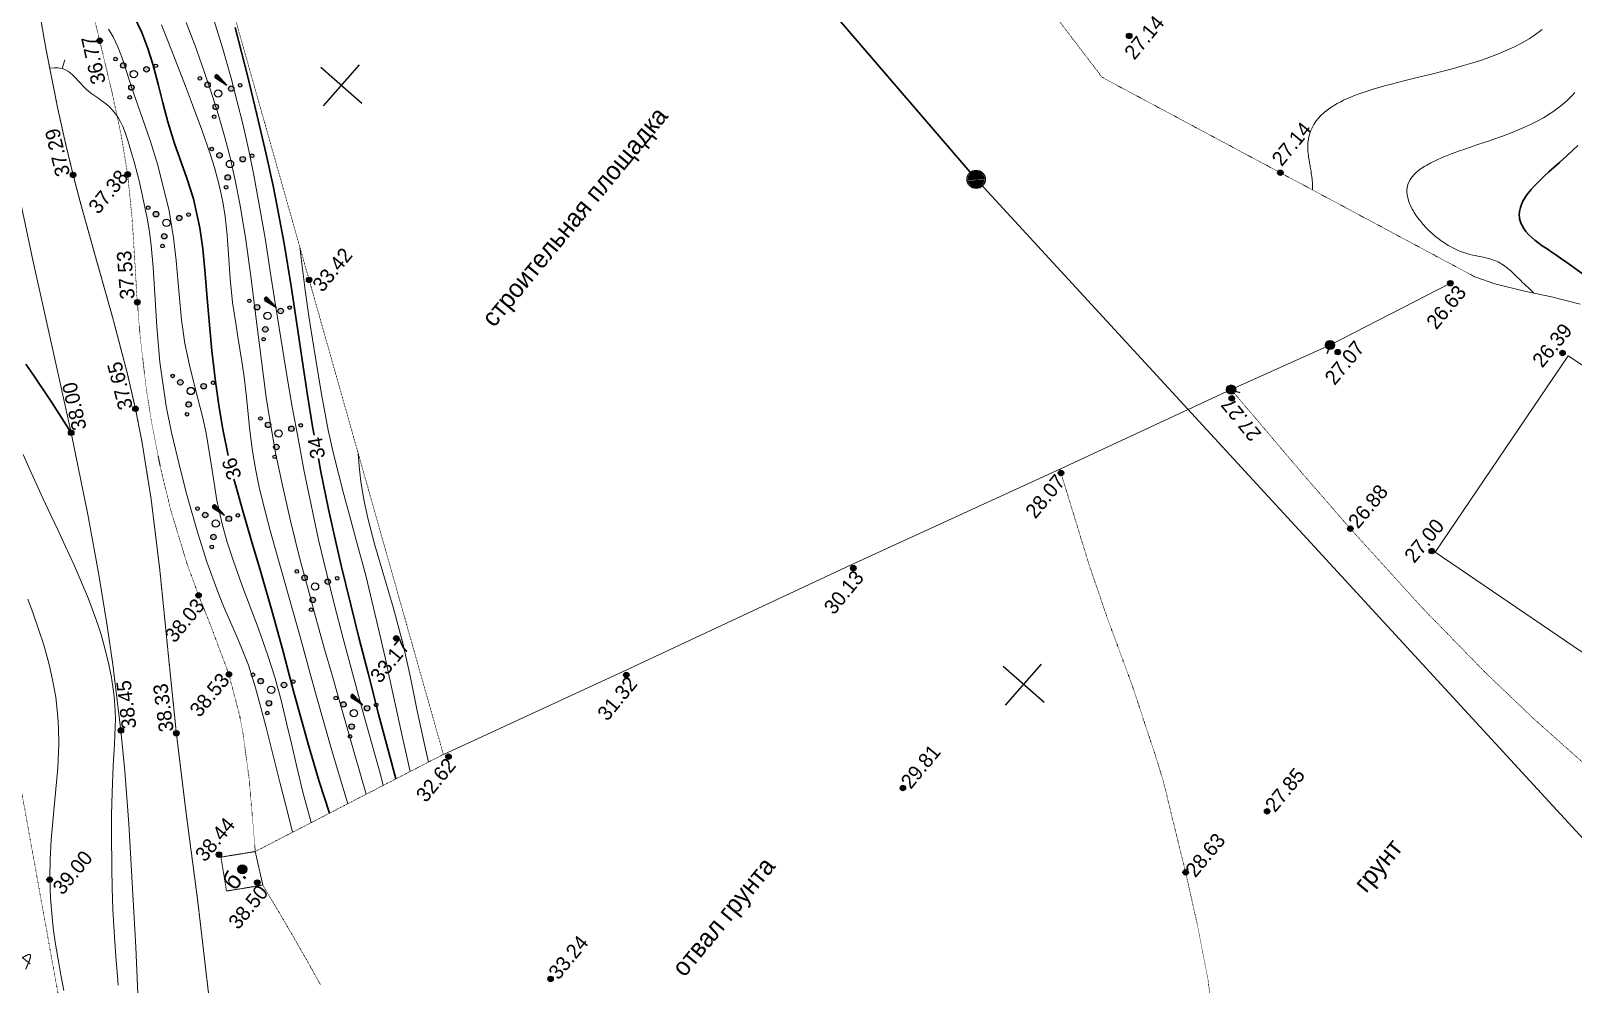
# Model space of a CAD drawing. Header units: millimetres. Extents: x -2893842 to -949497, y -1203244 to 262218.
# Drawn here: x -2119264 to -2034347, y -209063 to -156562 of the extents above; entities that cross this region are included whole.
import ezdxf

# ---------------------------------------------------------------- set-up
doc = ezdxf.new("R2010")
doc.units = ezdxf.units.MM
for name, pattern in [('g5_01_5x1_5', [1.5, 0.75, -0.75]), ('g5_05x2', [3.5, 2.5, -1]), ('g5_366', [0.85, 0.1, -0.75])]:
    doc.linetypes.add(name, pattern=pattern)
doc.layers.get('0').update_dxf_attribs({"lineweight": 5})
for name, color, linetype in [('!!!_ Размеры', 7, 'Continuous'), ('02_сетка', 253, 'Continuous'), ('06_Инженерно-технические сооружения', 253, 'Continuous'), ('10_Границы покрытий и угодий', 253, 'Continuous'), ('13_Растительность', 253, 'Continuous'), ('14_Ограждения', 253, 'Continuous'), ('19_Горизонтали', 253, 'Continuous'), ('30_Канализация', 253, 'Continuous'), ('61_Отметки высоты поверхности', 253, 'Continuous')]:
    doc.layers.add(name, color=color, linetype=linetype)
doc.styles.add('LIKE17', font='d431.shx')
doc.styles.add('LIKE36', font='pragmai.shx')
doc.styles.add('Line_GUGK', font='')
doc.styles.get('Line_GUGK').set_extended_font_data('Bm431', italic=True)
doc.linetypes.add('g5_085a', pattern='A,0.001,[19,GUGK_2005.shx,S=1,R=180,X=0,Y=0],0.5,[18,GUGK_2005.shx,S=6,R=180,X=0,Y=0],0.5', length=1.001)
doc.linetypes.add('g5_122_kn', pattern='A,1,-1,1.5,-0.4,["Кн",Line_GUGK,S=1,R=0,X=0,Y=-0.5],-2.4,1.5,-1,4,-1,4,-1,3', length=21.8)
doc.linetypes.add('g5_474_1a', pattern='A,1,-0.25,[28,GUGK_2005.shx,S=1,R=0,X=0,Y=0],-0.25,1', length=2.5)

# ---------------------------------------------------------------- blocks, each defined once
blk = doc.blocks.new('g5_330')
blk.add_hatch(color=0).paths.add_polyline_path([(-0.15, 0, 1), (0.15, 0, 1)])
at = {"color": 0}
blk.add_circle((0, 0), 0.15, dxfattribs=at)
blk = doc.blocks.new('g5_474c')
h = blk.add_hatch(color=0)
edge = h.paths.add_edge_path()
edge.add_arc((0, 0), 0.25, 0, 360)
at = {"color": 0}
blk.add_line((0, 0.25), (0, 0.5), dxfattribs=at)
blk.add_circle((0, 0), 0.25, dxfattribs=at)
blk = doc.blocks.new('g5_329_6')
at = {"color": 42, "lineweight": -2}
blk.add_lwpolyline([(0, 0), (0.5, 0)], dxfattribs=at)
blk = doc.blocks.new('g5_107_1a')
h = blk.add_hatch(color=0)
edge = h.paths.add_edge_path()
edge.add_arc((0, 0), 0.25, 0, 360)
at = {"color": 0}
blk.add_circle((0, 0), 0.25, dxfattribs=at)
blk = doc.blocks.new('g5_396_2')
h = blk.add_hatch(color=0)
h.paths.add_polyline_path([(-0.1, 1.3, 1), (0.1, 1.3, 1)])
h.paths.add_polyline_path([(0.15, 0.75, 1), (-0.15, 0.75, 1)])
h.paths.add_polyline_path([(0.516, -0.387, 1), (0.816, -0.387, 1)])
h.paths.add_polyline_path([(1.226, -0.65, 1), (1.026, -0.65, 1)])
h.paths.add_polyline_path([(-0.8, -0.375, 1), (-0.5, -0.375, 1)])
h.paths.add_polyline_path([(-1.026, -0.65, 1), (-1.226, -0.65, 1)])
h = blk.add_hatch(color=0)
edge = h.paths.add_edge_path()
edge.add_line((0.566, 0.657), (0.666, -0.087))
edge.add_line((0.666, -0.087), (0.766, 0.657))
edge.add_arc((0.666, 0.657), 0.1, 0, 180)
at = {"color": 0}
blk.add_lwpolyline([(0.566, 0.657), (0.666, -0.087), (0.766, 0.657, 1)], format="xyb", close=True, dxfattribs=at)
for centre, radius in [((0, 0.75), 0.15), ((0, 1.3), 0.1), ((0, 0), 0.2), ((-1.126, -0.65), 0.1), ((-0.65, -0.375), 0.15), ((0.666, -0.387), 0.15), ((1.126, -0.65), 0.1)]:
    blk.add_circle(centre, radius, dxfattribs=at)
blk = doc.blocks.new('g5_395_2')
h = blk.add_hatch(color=0)
h.paths.add_polyline_path([(-0.8, -0.375, 1), (-0.5, -0.375, 1)])
h.paths.add_polyline_path([(-1.026, -0.65, 1), (-1.226, -0.65, 1)])
h.paths.add_polyline_path([(0.8, -0.375, 1), (0.5, -0.375, 1)])
h.paths.add_polyline_path([(1.026, -0.65, 1), (1.226, -0.65, 1)])
h.paths.add_polyline_path([(0.15, 0.75, 1), (-0.15, 0.75, 1)])
h.paths.add_polyline_path([(0.1, 1.3, 1), (-0.1, 1.3, 1)])
at = {"color": 0}
for centre, radius in [((0, 0.75), 0.15), ((0, 1.3), 0.1), ((0, 0), 0.2), ((-1.126, -0.65), 0.1), ((-0.65, -0.375), 0.15), ((0.65, -0.375), 0.15), ((1.126, -0.65), 0.1)]:
    blk.add_circle(centre, radius, dxfattribs=at)
blk = doc.blocks.new('g5_411')
at = {"color": 0, "linetype": 'Continuous', "lineweight": 15}
for points in [[(0.375, 1), (0.365, 0.998), (0.355, 0.996), (0.346, 0.994), (0.336, 0.991), (0.326, 0.989), (0.316, 0.987), (0.307, 0.985), (0.297, 0.983), (0.287, 0.981), (0.277, 0.979), (0.268, 0.976), (0.258, 0.974), (0.248, 0.972), (0.238, 0.97), (0.228, 0.968), (0.219, 0.966), (0.209, 0.963), (0.199, 0.961), (0.189, 0.959), (0.18, 0.957), (0.17, 0.955), (0.16, 0.952), (0.15, 0.95), (0.141, 0.948), (0.131, 0.946), (0.121, 0.943), (0.111, 0.941), (0.102, 0.939), (0.092, 0.937), (0.082, 0.934), (0.073, 0.932), (0.063, 0.93), (0.053, 0.927), (0.043, 0.925), (0.034, 0.923), (0.024, 0.92), (0.014, 0.918), (0.005, 0.915), (-0.005, 0.913), (-0.015, 0.911), (-0.025, 0.908), (-0.034, 0.906), (-0.044, 0.903), (-0.054, 0.901), (-0.063, 0.898), (-0.073, 0.895), (-0.083, 0.893), (-0.092, 0.89), (-0.102, 0.887), (-0.111, 0.885), (-0.121, 0.882), (-0.131, 0.879), (-0.14, 0.876), (-0.15, 0.873), (-0.159, 0.87), (-0.169, 0.867), (-0.178, 0.864), (-0.188, 0.861), (-0.197, 0.858), (-0.207, 0.855), (-0.216, 0.852), (-0.226, 0.849), (-0.235, 0.845), (-0.245, 0.842), (-0.254, 0.838), (-0.263, 0.834), (-0.272, 0.831), (-0.282, 0.827), (-0.291, 0.823), (-0.3, 0.818), (-0.309, 0.814), (-0.318, 0.809), (-0.327, 0.805), (-0.335, 0.799), (-0.344, 0.794), (-0.352, 0.788), (-0.36, 0.782), (-0.367, 0.775), (-0.374, 0.768), (-0.379, 0.76), (-0.383, 0.75), (-0.385, 0.741), (-0.384, 0.731), (-0.38, 0.721), (-0.375, 0.713), (-0.369, 0.705), (-0.361, 0.698), (-0.354, 0.692), (-0.346, 0.686), (-0.337, 0.681), (-0.329, 0.675), (-0.32, 0.67), (-0.312, 0.665), (-0.303, 0.661), (-0.294, 0.656), (-0.285, 0.652), (-0.276, 0.647), (-0.267, 0.643), (-0.258, 0.639), (-0.249, 0.635), (-0.239, 0.631), (-0.23, 0.627), (-0.221, 0.623), (-0.212, 0.619), (-0.202, 0.616), (-0.193, 0.612), (-0.184, 0.608), (-0.174, 0.605), (-0.165, 0.601), (-0.156, 0.597), (-0.146, 0.594), (-0.137, 0.59), (-0.128, 0.587), (-0.118, 0.584), (-0.109, 0.58), (-0.099, 0.577), (-0.09, 0.573), (-0.081, 0.57), (-0.071, 0.567), (-0.062, 0.563), (-0.052, 0.56), (-0.043, 0.556), (-0.034, 0.553), (-0.024, 0.55), (-0.015, 0.546), (-0.005, 0.543), (0.004, 0.54), (0.013, 0.536), (0.023, 0.533), (0.032, 0.53), (0.042, 0.526), (0.051, 0.523), (0.061, 0.519), (0.07, 0.516), (0.079, 0.513), (0.089, 0.509), (0.098, 0.506), (0.108, 0.502), (0.117, 0.499), (0.126, 0.495), (0.136, 0.492), (0.145, 0.488), (0.154, 0.485), (0.164, 0.481), (0.173, 0.477), (0.182, 0.474), (0.191, 0.47), (0.201, 0.466), (0.21, 0.462), (0.219, 0.458), (0.228, 0.454), (0.238, 0.45), (0.247, 0.446), (0.256, 0.442), (0.265, 0.438), (0.274, 0.433), (0.283, 0.429), (0.292, 0.425), (0.301, 0.42), (0.309, 0.415), (0.318, 0.41), (0.327, 0.405), (0.335, 0.4), (0.343, 0.394), (0.351, 0.388), (0.359, 0.382), (0.367, 0.375), (0.374, 0.368), (0.38, 0.36), (0.385, 0.352), (0.39, 0.343), (0.392, 0.333), (0.392, 0.323), (0.391, 0.313), (0.387, 0.304), (0.382, 0.295), (0.377, 0.287), (0.37, 0.279), (0.363, 0.272), (0.356, 0.266), (0.348, 0.259), (0.34, 0.253), (0.332, 0.248), (0.323, 0.242), (0.315, 0.237), (0.306, 0.232), (0.298, 0.227), (0.289, 0.222), (0.28, 0.217), (0.271, 0.213), (0.262, 0.208), (0.253, 0.204), (0.244, 0.2), (0.235, 0.196), (0.226, 0.192), (0.217, 0.188), (0.207, 0.184), (0.198, 0.18), (0.189, 0.176), (0.179, 0.173), (0.17, 0.169), (0.161, 0.165), (0.151, 0.162), (0.142, 0.158), (0.133, 0.155), (0.123, 0.151), (0.114, 0.148), (0.105, 0.145), (0.095, 0.141), (0.086, 0.138), (0.076, 0.135), (0.067, 0.132), (0.057, 0.129), (0.048, 0.125), (0.038, 0.122), (0.029, 0.119), (0.019, 0.116), (0.01, 0.113), (0, 0.11), (-0.009, 0.107), (-0.019, 0.104), (-0.028, 0.101), (-0.038, 0.098), (-0.048, 0.095), (-0.057, 0.092), (-0.067, 0.089), (-0.076, 0.086), (-0.086, 0.083), (-0.095, 0.08), (-0.105, 0.078), (-0.115, 0.075), (-0.124, 0.072), (-0.134, 0.069), (-0.143, 0.066), (-0.153, 0.063), (-0.162, 0.061), (-0.172, 0.058), (-0.182, 0.055), (-0.191, 0.052), (-0.201, 0.049), (-0.21, 0.047), (-0.22, 0.044), (-0.23, 0.041), (-0.239, 0.038), (-0.249, 0.036), (-0.259, 0.033), (-0.268, 0.03), (-0.278, 0.027), (-0.287, 0.025), (-0.297, 0.022), (-0.307, 0.019), (-0.316, 0.017), (-0.326, 0.014), (-0.336, 0.011), (-0.345, 0.008), (-0.355, 0.006), (-0.364, 0.003), (-0.374, 0), (-0.375, 0)], [(0, 1), (0, 0)]]:
    blk.add_lwpolyline(points, dxfattribs=at)
blk = doc.blocks.new('g5_117')
h = blk.add_hatch(color=255)
h.paths.add_polyline_path([(-0.299, 0.352), (0.352, -0.299, 0.177899), (0.463, 0, 0.639215)])
h.paths.add_polyline_path([(-0.352, 0.299, 0.177899), (-0.463, 0, 0.639215), (0.299, -0.352)])
at = {"color": 0}
blk.add_lwpolyline([(0.354, -0.354), (-0.354, 0.354)], dxfattribs=at)
blk.add_circle((0, 0), 0.5, dxfattribs=at)
blk = doc.blocks.new('Топо_07.04.17')
at = {"layer": '02_сетка', "linetype": 'Continuous'}
for p, q in [((-179390, -27773), (-177169, -25757)), ((-177271, -27876), (-179288, -25655)), ((-145786, -64797), (-143565, -62781)), ((-143667, -64900), (-145684, -62678))]:
    blk.add_line(p, q, dxfattribs=at)
at = {"layer": '06_Инженерно-технические сооружения', "linetype": 'g5_01_5x1_5', "lineweight": 20}
blk.add_lwpolyline([(-189658, -68248), (-187747, -68155), (-187540, -70040), (-189566, -70139)], close=True, dxfattribs=at)
at = {"layer": '10_Границы покрытий и угодий', "linetype": 'g5_366', "lineweight": 20}
for points in [[(-117414, -44306), (-136615, -31043), (-159493, 7293), (-172231, 93400)], [(-195015, -8952), (-186084, -7777), (-176853, -64006)], [(-187747, -68155), (-187695, -66509), (-187630, -64056), (-187686, -61589), (-187759, -60609), (-188088, -58297), (-188769, -55568), (-189259, -53786), (-189699, -51947), (-190248, -48950), (-190549, -46580), (-190758, -43963), (-190835, -42142), (-190849, -39279), (-190792, -37365), (-190655, -34800), (-190554, -32734), (-190525, -30312), (-190638, -28095), (-190861, -25811), (-191226, -22817), (-191459, -20875)], [(-87643, -101767), (-89383, -98618), (-91067, -95473), (-92154, -93574), (-93304, -91764), (-94509, -90117), (-95749, -88664), (-97030, -87342), (-98763, -85733), (-101179, -83680), (-103651, -81652), (-106076, -79605), (-108360, -77591), (-110704, -75414), (-113154, -72992), (-114726, -71342), (-117005, -68795), (-119359, -65972), (-122382, -62071), (-125834, -57283), (-128100, -53988), (-131492, -48929)], [(-187540, -70040), (-186868, -71531), (-186199, -73037), (-185571, -74489), (-185002, -75860)], [(-136372, -83695), (-136419, -81093), (-136668, -77940), (-136978, -75069), (-137642, -69881), (-137925, -68387), (-138748, -64477), (-139687, -60652), (-140354, -57618), (-141360, -52226)], [(-176853, -64006), (-187747, -68155)]]:
    blk.add_lwpolyline(points, dxfattribs=at)
blk.add_lwpolyline([(-253256, -136421), (-257289, -111615), (-257226, -84968), (-249683, -84247), (-251516, -65183), (-261796, -65589), (-262936, -17292), (-244466, -16022), (-244810, -12981), (-203656, -10152), (-197276, -107357), (-175782, -131278)], close=True, dxfattribs=at)
at = {"layer": '10_Границы покрытий и угодий', "linetype": 'Continuous', "lineweight": 20}
blk.add_lwpolyline([(-195168, -76945), (-194875, -72647), (-194483, -65848), (-194383, -62955), (-194347, -60697), (-194380, -57035), (-194447, -54893), (-194587, -52041), (-194816, -48678), (-195219, -44097), (-195549, -40877), (-195930, -37352), (-196242, -34415), (-196538, -31415)], dxfattribs=at)
at = {"layer": '10_Границы покрытий и угодий', "linetype": 'g5_05x2', "lineweight": 20}
blk.add_lwpolyline([(-194612, -15507), (-194416, -19673), (-194215, -22953), (-193943, -26236), (-193739, -28169), (-193511, -29997), (-193272, -31657), (-192726, -35044), (-192230, -38069), (-191772, -41246), (-191553, -43186), (-191401, -45045), (-191256, -48221), (-191220, -52149), (-191285, -57129), (-191329, -61189), (-191290, -65626), (-191201, -70474), (-191179, -77041)], dxfattribs=at)
at = {"layer": '10_Границы покрытий и угодий', "linetype": 'g5_085a', "lineweight": 20}
blk.add_lwpolyline([(-111859, -46422), (-113388, -45844), (-114836, -45369), (-116410, -44790), (-117414, -44306)], dxfattribs=at)
at = {"layer": '14_Ограждения', "linetype": 'g5_474_1a', "lineweight": 20}
for points in [[(-125809, -47113), (-118839, -44472)], [(-176853, -64006), (-166502, -60591), (-153361, -56164), (-141360, -52226), (-131492, -48929)], [(-108105, -70427), (-98959, -78277), (-90305, -68177), (-112844, -49170), (-121348, -59095), (-111867, -67248)]]:
    blk.add_lwpolyline(points, dxfattribs=at)
at = {"layer": '14_Ограждения', "linetype": 'Continuous', "lineweight": 20}
blk.add_lwpolyline([(-131492, -48929), (-125809, -47113)], dxfattribs=at)
at = {"layer": '19_Горизонтали', "linetype": 'Continuous', "lineweight": 20}
for points in [[(-196068, -74617), (-196058, -74129), (-196026, -73047), (-195978, -71946), (-195890, -70447), (-195801, -69254), (-195704, -68166), (-195504, -66289), (-195375, -65250), (-195210, -64045), (-194987, -62592), (-194785, -61399), (-194699, -60906), (-194630, -60460), (-194579, -60033), (-194543, -59619), (-194524, -59292), (-194514, -59038), (-194510, -58824), (-194509, -58655), (-194513, -58252), (-194526, -57891), (-194534, -57747), (-194559, -57380), (-194592, -57013), (-194666, -56388), (-194729, -55961), (-194774, -55689), (-194839, -55329), (-194929, -54874), (-195024, -54436), (-195307, -53295), (-195672, -52022), (-195876, -51364), (-196228, -50285), (-196541, -49358), (-196844, -48475), (-197176, -47502), (-197663, -46027), (-197981, -44995)], [(-198631, -52934), (-198421, -53755), (-198193, -54750), (-198048, -55481), (-197953, -56030), (-197865, -56633), (-197767, -57507), (-197707, -58474), (-197707, -59567), (-197742, -60181), (-197831, -61047), (-198034, -62351), (-198426, -64284), (-198548, -64852), (-198834, -66249), (-199021, -67313), (-199154, -68311), (-199244, -69463), (-199272, -70698), (-199267, -71226), (-199249, -71869), (-199208, -72731), (-199148, -73692), (-199084, -74575)], [(-114331, -45535), (-114534, -45292), (-114788, -44985), (-114897, -44853), (-114967, -44768), (-115032, -44688), (-115143, -44552), (-115241, -44433), (-115327, -44330), (-115495, -44137), (-115567, -44060), (-115640, -43984), (-115748, -43878), (-115820, -43814), (-115905, -43742), (-116000, -43669), (-116095, -43603), (-116267, -43503), (-116379, -43447), (-116522, -43384), (-116662, -43330), (-116815, -43275), (-116955, -43228), (-117084, -43187), (-117164, -43161), (-117317, -43111), (-117434, -43071), (-117595, -43014), (-117808, -42928), (-117916, -42880), (-118079, -42799), (-118249, -42704), (-118482, -42558), (-118604, -42473), (-118716, -42391), (-118915, -42233), (-119070, -42098), (-119185, -41992), (-119288, -41893), (-119381, -41797), (-119531, -41635), (-119635, -41515), (-119710, -41426), (-119787, -41329), (-119983, -41061), (-120078, -40919), (-120142, -40817), (-120222, -40681), (-120299, -40540), (-120383, -40373), (-120441, -40242), (-120465, -40185), (-120544, -39969), (-120578, -39853), (-120605, -39747), (-120643, -39537), (-120656, -39342), (-120652, -39220), (-120638, -39108), (-120612, -38991), (-120583, -38898), (-120545, -38806), (-120486, -38693), (-120404, -38570), (-120334, -38484), (-120249, -38394), (-120160, -38313), (-120013, -38197), (-119876, -38106), (-119719, -38015), (-119509, -37909), (-119397, -37858), (-119157, -37760), (-118799, -37634), (-118541, -37554), (-118229, -37467), (-117927, -37389), (-117465, -37278), (-117220, -37223), (-116892, -37151), (-116528, -37072), (-116067, -36973), (-115807, -36916), (-115575, -36864), (-115194, -36776), (-114800, -36679), (-114379, -36568), (-113850, -36414), (-113510, -36303), (-113055, -36137), (-112707, -35994), (-112323, -35813), (-112174, -35735), (-111928, -35598), (-111616, -35403), (-111321, -35195), (-111011, -34950), (-110842, -34803)], [(-186385, -22366), (-186054, -23639), (-185694, -25148), (-185394, -26547), (-185185, -27641), (-184986, -28826), (-184817, -30019), (-184674, -31286), (-184557, -32702), (-184459, -34620), (-184409, -36645), (-184389, -38742), (-184377, -40476), (-184353, -42214), (-184324, -43371), (-184261, -44851), (-184149, -46549), (-184000, -48209), (-183767, -50286), (-183485, -52410), (-183169, -54542), (-182980, -55752), (-182695, -57518), (-182453, -58988), (-182100, -61103), (-181720, -63349), (-181507, -64599), (-181318, -65707)], [(-180331, -65331), (-180427, -64722), (-180713, -62908), (-181008, -61031), (-181295, -59196), (-181620, -57044), (-181898, -55090), (-182108, -53493), (-182343, -51486), (-182573, -49178), (-182704, -47659), (-182837, -45914), (-182960, -44042), (-183049, -42518), (-183242, -38492), (-183309, -36861), (-183401, -34769), (-183472, -33403), (-183627, -31140), (-183752, -29751), (-183916, -28263), (-184077, -27018), (-184270, -25687), (-184545, -24021), (-184859, -22392)], [(-112244, -31165), (-112471, -31299), (-112780, -31465), (-113015, -31580), (-113463, -31775), (-113903, -31942), (-114440, -32118), (-114787, -32219), (-115484, -32394), (-115807, -32465), (-116240, -32552), (-116768, -32647), (-117335, -32738), (-117993, -32834), (-118568, -32911), (-118980, -32964), (-119450, -33024), (-120046, -33101), (-120486, -33160), (-120821, -33208), (-121223, -33269), (-121585, -33328), (-121802, -33367), (-122259, -33456), (-122710, -33558), (-122922, -33613), (-123419, -33759), (-123545, -33802), (-123703, -33859), (-123917, -33944), (-124081, -34016), (-124249, -34097), (-124408, -34182), (-124526, -34250), (-124655, -34332), (-124770, -34412), (-124823, -34451), (-124916, -34525), (-125015, -34610), (-125072, -34663), (-125163, -34754), (-125257, -34860), (-125324, -34943), (-125396, -35041), (-125484, -35180), (-125540, -35280), (-125572, -35345), (-125626, -35467), (-125658, -35551), (-125689, -35640), (-125715, -35727), (-125754, -35890), (-125776, -36005), (-125789, -36099), (-125805, -36258), (-125811, -36354), (-125813, -36578), (-125813, -36578), (-125810, -36712), (-125804, -36843), (-125804, -36843), (-125795, -37005), (-125785, -37158), (-125785, -37158), (-125779, -37250), (-125770, -37401), (-125766, -37470), (-125761, -37581), (-125758, -37678), (-125756, -37760), (-125755, -37819), (-125755, -37909), (-125757, -38033), (-125759, -38071), (-125764, -38166), (-125770, -38243), (-125775, -38302), (-125804, -38511)], [(-182392, -66116), (-182904, -63226), (-183432, -60060), (-183659, -58620), (-183906, -57032), (-184170, -55346), (-184354, -54211), (-184533, -53143), (-184711, -52087), (-184939, -50686), (-185099, -49594), (-185255, -48327), (-185347, -47315), (-185408, -46226), (-185426, -45084), (-185417, -43996), (-185408, -43244), (-185408, -43244), (-185408, -42102), (-185432, -41264), (-185501, -39877), (-185533, -39255), (-185576, -37977), (-185561, -36665), (-185504, -35300), (-185465, -34248), (-185458, -33215), (-185490, -32402), (-185579, -31472), (-185728, -30472), (-185876, -29697), (-186185, -28323), (-186538, -26902), (-186809, -25844), (-187120, -24655), (-187492, -23253), (-187738, -22341)], [(-184507, -66921), (-184768, -65206), (-184961, -63710), (-185103, -62470), (-185226, -61392), (-185388, -60108), (-185598, -58740), (-185835, -57514), (-186202, -55936), (-186783, -53636), (-187137, -52139), (-187368, -51003), (-187540, -49941), (-187670, -48704), (-187744, -47019), (-187840, -44961), (-187939, -44021), (-188138, -42571), (-188332, -41134), (-188447, -39918), (-188482, -38602), (-188448, -37203), (-188401, -35326), (-188410, -34058), (-188483, -32563), (-188816, -29994), (-189090, -28589), (-189450, -26967), (-189765, -25567), (-190090, -23957), (-190265, -23277), (-190467, -22698), (-190664, -22246)], [(-185592, -67334), (-185723, -66331), (-185953, -64582), (-186143, -63164), (-186392, -61355), (-186540, -60316), (-186714, -59205), (-186965, -57914), (-187371, -56401), (-187960, -54523), (-188186, -53720), (-188601, -51993), (-188919, -50380), (-189275, -48203), (-189494, -46655), (-189724, -44715), (-189850, -43236), (-189937, -40775), (-189878, -38835), (-189807, -37626), (-189696, -35543), (-189679, -34348), (-189696, -33594), (-189735, -32817), (-189840, -31588), (-189940, -30742), (-190093, -29669), (-190184, -29098), (-190300, -28458), (-190406, -27993), (-190499, -27665), (-190597, -27387), (-190700, -27143), (-190817, -26916), (-190953, -26696), (-191119, -26481), (-191297, -26291), (-191463, -26136), (-191690, -25939), (-191839, -25809), (-191990, -25672), (-192135, -25529), (-192265, -25387), (-192394, -25227), (-192543, -25025), (-192645, -24884), (-192784, -24696), (-192908, -24541), (-193055, -24383), (-193165, -24286), (-193315, -24181), (-193449, -24115), (-193580, -24071), (-193692, -24046), (-193873, -24023), (-194127, -24016)], [(-178769, -64736), (-178983, -62822), (-179113, -61546), (-179279, -59915), (-179442, -58346), (-179600, -56898), (-179758, -55547), (-179992, -53739), (-180289, -51735), (-180510, -50340), (-180693, -49164), (-181004, -46871), (-181136, -45558), (-181228, -44335), (-181279, -43535), (-181419, -40941), (-181492, -39184), (-181530, -37752), (-181551, -35372)], [(-177720, -64336), (-177856, -63077), (-178015, -61456), (-178181, -59595), (-178380, -57678), (-178677, -55633), (-178976, -53981), (-179306, -52134), (-179527, -50602), (-179621, -49649), (-179672, -48587), (-179669, -47716), (-179642, -47016)]]:
    blk.add_lwpolyline(points, dxfattribs=at)
at = {"layer": '19_Горизонтали', "linetype": 'Continuous', "lineweight": 30}
for points in [[(-111559, -44762), (-112333, -44058), (-112648, -43780), (-112889, -43572), (-113191, -43317), (-113334, -43199), (-113578, -42993), (-113796, -42797), (-113952, -42643), (-114115, -42464), (-114258, -42283), (-114380, -42105), (-114476, -41939), (-114570, -41728), (-114605, -41621), (-114634, -41488), (-114648, -41365), (-114651, -41283), (-114646, -41179), (-114611, -40979), (-114538, -40763), (-114463, -40611), (-114336, -40406), (-114106, -40119), (-113843, -39851), (-113657, -39683), (-113411, -39479), (-113040, -39193), (-112756, -38985), (-112124, -38539), (-111652, -38204), (-111017, -37722)], [(-181938, -45744), (-181973, -45251), (-182059, -43503), (-182132, -41533), (-182184, -39904), (-182270, -37446), (-182388, -35066), (-182530, -33085), (-182643, -31831), (-182827, -30059), (-183087, -27839), (-183353, -25721), (-183726, -22945)], [(-186769, -46325), (-186897, -44843), (-186963, -43635), (-187003, -42185), (-187007, -40482), (-186987, -39251), (-186940, -37597), (-186894, -36224), (-186875, -34850), (-186908, -33684), (-187081, -32057), (-187317, -30880), (-187779, -28914), (-188008, -27677), (-188158, -26611), (-188294, -25556), (-188460, -24436), (-188633, -23547), (-188872, -22630), (-189230, -21593)], [(-197270, -40056), (-196953, -40659), (-196092, -42326), (-195219, -44097)], [(-179612, -65057), (-179829, -63573), (-180146, -61395), (-180472, -59097), (-180747, -57095), (-180991, -55243), (-181264, -53038), (-181470, -51216), (-181609, -49872), (-181796, -47793), (-181848, -47042)], [(-183453, -66520), (-183809, -64727), (-184176, -62656), (-184683, -59416), (-184987, -57389), (-185324, -55205), (-185706, -52901), (-186033, -51073), (-186333, -49383), (-186549, -48029), (-186599, -47645)]]:
    blk.add_lwpolyline(points, dxfattribs=at)
at = {"layer": '30_Канализация', "linetype": 'g5_122_kn', "lineweight": 30}
blk.add_lwpolyline([(-153727, -138821), (-81307, -132515), (-77556, -126991), (-144137, -35845), (-161010, -11008), (-165739, -1163), (-169992, 9549), (-171527, 16896), (-175584, 46600), (-179302, 76381), (-180579, 83308), (-188423, 105128), (-197868, 118889), (-188330, 132253)], dxfattribs=at)
at = {"layer": '06_Инженерно-технические сооружения', "linetype": 'Continuous', "lineweight": 20, "xscale": 999.9999999999995, "yscale": 999.9999999999995, "zscale": 999.9999999999995, "rotation": 43.98139083737546}
blk.add_blockref('g5_107_1a', (-188569, -69046, -67200), dxfattribs=at)
at = {"layer": '13_Растительность', "linetype": 'Continuous', "lineweight": 20, "xscale": 999.9999999999995, "yscale": 999.9999999999995, "zscale": 999.9999999999995, "rotation": 43.98139083737546}
for name, p in [('g5_395_2', (-189570, -24858, -67200)), ('g5_396_2', (-185077, -26443, -67200)), ('g5_395_2', (-184861, -30376, -67200)), ('g5_395_2', (-188702, -33201, -67200)), ('g5_396_2', (-183748, -38920, -67200)), ('g5_395_2', (-188410, -42555, -67200)), ('g5_395_2', (-183874, -45427, -67200)), ('g5_396_2', (-187875, -49966, -67200)), ('g5_395_2', (-182832, -54023, -67200)), ('g5_395_2', (-185871, -59405, -67200)), ('g5_396_2', (-181488, -61193, -67200)), ('g5_411', (-200762, -72907, -67200))]:
    blk.add_blockref(name, p, dxfattribs=at)
at = {"layer": '14_Ограждения', "linetype": 'Continuous', "lineweight": 20}
for name, p, xscale, yscale, zscale, rotation in [('g5_117', (-144137, -35845, -67200), 999.9999999999995, 999.9999999999995, 999.9999999999995, 43.98139083737546), ('g5_474c', (-125809, -47113, -67200), 999.9999999999999, 999.9999999999999, 999.9999999999999, 154.05764285641), ('g5_474c', (-131492, -48929, -67200), 1000, 1000, 1000, 243.7660778516928)]:
    blk.add_blockref(name, p, dxfattribs=dict(at, xscale=xscale, yscale=yscale, zscale=zscale, rotation=rotation))
at = {"layer": '19_Горизонтали', "linetype": 'Continuous', "lineweight": 20, "xscale": 999.9999999999999, "yscale": 999.9999999999999, "zscale": 999.9999999999999, "rotation": 67.080743399829}
blk.add_blockref('g5_329_6', (-193449, -24115, -67200), dxfattribs=at)
at = {"layer": '61_Отметки высоты поверхности', "linetype": 'Continuous', "lineweight": 20, "xscale": 999.9999999999995, "yscale": 999.9999999999995, "zscale": 999.9999999999995, "rotation": 43.98139083737546}
for p in [(-191226, -22817, -67200), (-134875, -28946, -67200), (-193511, -29997, -67200), (-190525, -30312, -67200), (-190792, -37365, -67200), (-181253, -37206, -67200), (-127453, -37372, -67200), (-191553, -43186, -67200), (-195219, -44097, -67200), (-118839, -44472, -67200), (-125427, -47544, -67200), (-131510, -49416, -67200), (-113136, -48985, 15560), (-141319, -52443, -67200), (-189259, -53786, -67200), (-153270, -56356, -67200), (-178710, -57365, -67200), (-125834, -57283, -67200), (-188088, -58297, -67200), (-121520, -59015, -67200), (-194347, -60697, -67200), (-191329, -61189, -67200), (-166353, -60798, -67200), (-176586, -64161, -67200), (-189753, -68094, -67200), (-199166, -68419, -67200), (-151925, -68701, -67200), (-187827, -69867, -67200), (-132140, -72235, -67200), (-136978, -75069, -67200), (-172381, -76955, -67200)]:
    blk.add_blockref('g5_330', p, dxfattribs=at)
at = {"layer": '06_Инженерно-технические сооружения', "linetype": 'Continuous', "lineweight": 15, "style": 'LIKE36'}
blk.add_text('б.', height=1000, rotation=43.98139, dxfattribs=at).set_placement((-189130, -70226, -67200))
at = {"layer": '10_Границы покрытий и угодий', "linetype": 'Continuous', "lineweight": 15, "style": 'LIKE36'}
for s, p in [('строительная площадка', (-171439, -41003, -67200)), ('отвал грунта', (-165060, -77740, -67200)), ('грунт', (-127238, -77366, -67200))]:
    blk.add_text(s, height=1000, rotation=43.98139, dxfattribs=at).set_placement(p)
at = {"layer": '19_Горизонтали', "linetype": 'Continuous', "lineweight": 15, "style": 'LIKE36'}
for s, rotation, p in [('36', 101.36428, (-186155, -47571, -67200)), ('34', 92.55817, (-181472, -47024, -67200))]:
    blk.add_text(s, height=800, rotation=rotation, dxfattribs=at).set_placement(p)
at = {"layer": '61_Отметки высоты поверхности', "linetype": 'Continuous', "lineweight": 15, "style": 'LIKE17'}
for s, rotation, p in [('36.77', 96.24501, (-191145, -25138, -67200)), ('37.29', 97.14542, (-193668, -29959, -67200)), ('27.14', 43.98139, (-134747, -30339, -67200)), ('37.38', 43.98139, (-192377, -32354, -67200)), ('37.53', 87.95238, (-190907, -37158, -67200)), ('27.14', 43.98139, (-127345, -37079, -67200)), ('33.42', 43.98139, (-180604, -38010, -67200)), ('37.65', 97.95144, (-191676, -43107, -67200)), ('38.00', 96.14467, (-194343, -43961, -67200)), ('26.63', 43.98139, (-119900, -46971, -67200)), ('27.07', 43.98139, (-125806, -49381, -67200)), ('26.39', 43.98139, (-114340, -49717, 15560)), ('27.27', 122.90913, (-130067, -51541, -67200)), ('28.07', 43.98139, (-143010, -54836, -67200)), ('38.03', 43.98139, (-190864, -56285, -67200)), ('26.88', 43.98139, (-125414, -57387, -67200)), ('30.13', 43.98139, (-154628, -58835, -67200)), ('33.17', 43.98139, (-179877, -59769, -67200)), ('27.00', 43.98139, (-122556, -59614, -67200)), ('38.45', 90.55866, (-193478, -60654, -67200)), ('38.33', 91.16135, (-191460, -61052, -67200)), ('38.53', 43.98139, (-189965, -60516, -67200)), ('31.32', 43.98139, (-167681, -63244, -67200)), ('32.62', 43.98139, (-178110, -66577, -67200)), ('38.44', 43.98139, (-190564, -68459, -67200)), ('39.00', 43.98139, (-198561, -69385, -67200)), ('29.81', 43.98139, (-151504, -68851, -67200)), ('38.50', 43.98139, (-189165, -72365, -67200)), ('27.85', 43.98139, (-131720, -72384, -67200)), ('28.63', 43.98139, (-136482, -75458, -67200)), ('33.24', 43.98139, (-171960, -77104, -67200))]:
    blk.add_text(s, height=800, rotation=rotation, dxfattribs=at).set_placement(p)

msp = doc.modelspace()

# ---------------------------------------------------------------- block references
at = {"layer": '!!!_ Размеры', "color": 1, "lineweight": 0, "rotation": 6.471407436947433}
msp.add_blockref('Топо_07.04.17', (-1928038.79367, -112877.83782), dxfattribs=at)

doc.saveas('drawing.dxf')
